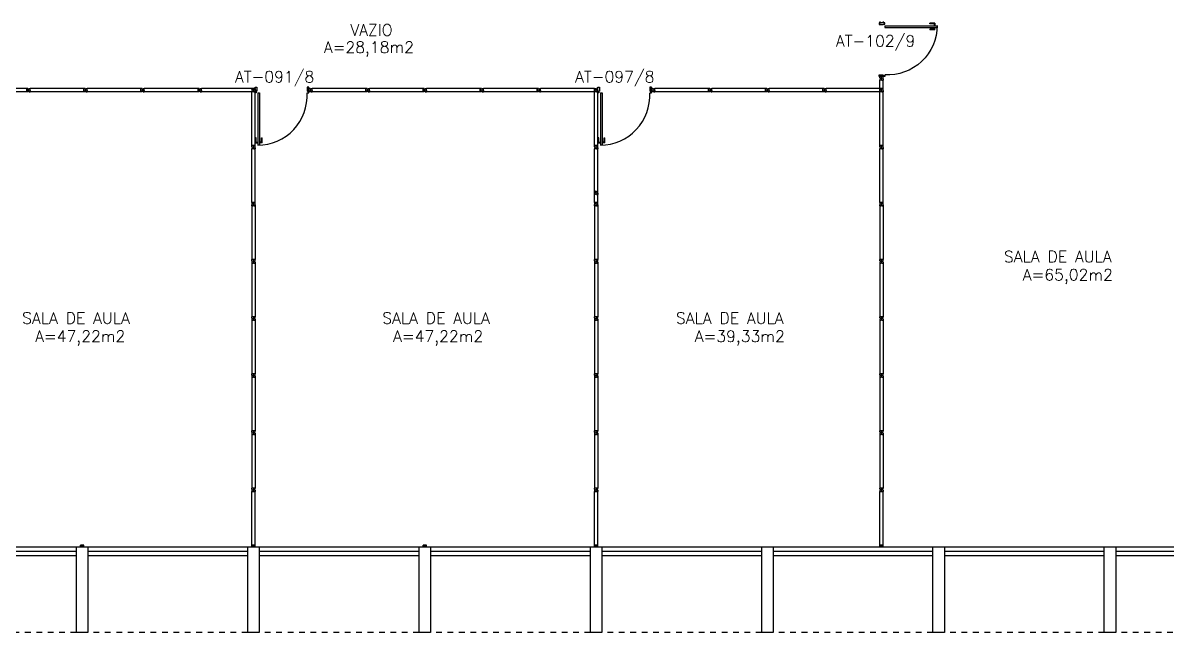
# Model space of a CAD drawing. Extents: x -250 to -5, y 354 to 449.
# Drawn here: x -150.63 to -130.6, y 365.25 to 376.07 of the extents above; entities that cross this region are included whole.
import ezdxf
from ezdxf.enums import TextEntityAlignment as Align

# ---------------------------------------------------------------- set-up
doc = ezdxf.new("R2010")
doc.units = 0
doc.header["$LTSCALE"] = 0.02
doc.header["$MEASUREMENT"] = 0
doc.header["$PDMODE"] = 98
doc.linetypes.add('HIDDEN2', pattern=[0.1875, 0.125, -0.0625])
doc.layers.get('0').update_dxf_attribs({"linetype": 'CONTINUOUS'})
doc.layers.get('DEFPOINTS').update_dxf_attribs({"linetype": 'CONTINUOUS'})
for name, color, linetype in [('DIV', 2, 'CONTINUOUS'), ('ESQ', 2, 'CONTINUOUS'), ('ESTR', 3, 'CONTINUOUS'), ('PROJ', 1, 'HIDDEN2'), ('TEXTO', 2, 'CONTINUOUS'), ('TEXTO-CENTRO-CUSTO', 2, 'CONTINUOUS'), ('TEXTO-ENDEREÇO', 2, 'CONTINUOUS'), ('ÁREA', 2, 'CONTINUOUS')]:
    doc.layers.add(name, color=color, linetype=linetype)
doc.styles.add('1', font='romans.shx')
doc.styles.get("Standard").update_dxf_attribs({"font": 'romans.shx'})
doc.styles.add('UNB-100', font='simplex.shx', dxfattribs={"height": 0.2})
doc.styles.add('UNB-100-1', font='simplex.shx', dxfattribs={"height": 0.2})
doc.dimstyles.new('1-600', dxfattribs={"dimtxt": 1.1, "dimasz": 2.5, "dimexe": 2, "dimexo": 4, "dimgap": 0.2, "dimtad": 1, "dimdec": 0, "dimzin": 4, "dimdsep": 46, "dimlunit": 6, "dimtxsty": '1', "dimblk1": 'NONE', "dimblk2": 'NONE', "dimsah": 1, "dimcen": 0, "dimclrd": 2, "dimclre": 2, "dimclrt": 2, "dimadec": 0, "dimazin": 0, "dimtfac": 1, "dimtdec": 0, "dimtmove": 2, "dimatfit": 3, "dimldrblk": 'NONE', "dimfxl": 0, "dimtolj": 1, "dimtzin": 0, "dimarcsym": 0})

# ---------------------------------------------------------------- blocks, each defined once
blk = doc.blocks.new('MTINI-TTS')
for p, q in [((-0.03, 0.008), (-0.03, 0.03)), ((0.03, 0.03), (-0.03, 0.03)), ((-0.03, 0.008), (-0.02, 0.008)), ((-0.009, 0.03), (-0.027, 0.03)), ((-0.02, 0.008), (-0.02, 0)), ((-0.001, 0), (-0.02, 0)), ((-0.006, 0.02), (-0.006, 0.03)), ((-0.006, 0.023), (-0.006, 0.027)), ((-0.006, 0.02), (0.006, 0.02)), ((0.005, 0.03), (-0.005, 0.03)), ((0.005, 0), (-0.005, 0)), ((0.004, 0.02), (-0.004, 0.02)), ((0.02, 0), (-0.001, 0)), ((0, -0.005), (0, 0.005)), ((0.006, 0.02), (0.006, 0.03)), ((0.006, 0.023), (0.006, 0.027)), ((0.009, 0.03), (0.027, 0.03)), ((0.03, 0.008), (0.02, 0.008)), ((0.02, 0), (0.02, 0.008)), ((0.03, 0.008), (0.03, 0.03))]:
    blk.add_line(p, q)
blk = doc.blocks.new('DIVMT-TTS')
for p, q in [((-0.03, 0.03), (-0.03, 0.006)), ((-0.008, 0.03), (-0.03, 0.03)), ((-0.0185, 0.006), (-0.03, 0.006)), ((-0.0185, -0.006), (-0.0185, 0.006)), ((-0.008, 0.03), (-0.008, 0.02)), ((-0.008, 0.02), (0.008, 0.02)), ((-0.0051, 0), (0.0051, 0)), ((0.0051, 0), (-0.0051, 0)), ((-0.0051, 0), (0.0051, 0)), ((0, -0.0051), (0, 0.0051)), ((0, 0.0051), (0, -0.0051)), ((0.008, 0.03), (0.008, 0.02)), ((0.008, 0.03), (0.03, 0.03)), ((0.0205, 0.006), (0.03, 0.006)), ((0.0205, -0.006), (0.0205, 0.006)), ((0.0205, 0.006), (0.0205, -0.006)), ((0.0205, 0.006), (0.03, 0.006)), ((0.97, 0.03), (0.03, 0.03)), ((0.03, 0.006), (0.03, 0.03)), ((0.03, -0.03), (0.03, 0.03)), ((0.03, -0.005), (0.03, 0.005)), ((0.97, -0.03), (0.97, 0.03)), ((0.97, 0.03), (0.97, 0.009)), ((0.97, 0.009), (0.97, 0.027)), ((0.9795, 0.006), (0.97, 0.006)), ((0.97, -0.005), (0.97, 0.005)), ((0.9795, 0.006), (0.9795, -0.006)), ((1.0051, 0), (0.9949, 0)), ((1, 0.0051), (1, -0.0051)), ((-0.0185, -0.006), (-0.03, -0.006)), ((-0.03, -0.03), (-0.03, -0.006)), ((-0.008, -0.03), (-0.03, -0.03)), ((-0.008, -0.03), (-0.008, -0.02)), ((-0.008, -0.02), (0.008, -0.02)), ((0.008, -0.03), (0.008, -0.02)), ((0.008, -0.03), (0.03, -0.03)), ((0.0205, -0.006), (0.03, -0.006)), ((0.0205, -0.006), (0.03, -0.006)), ((0.03, -0.006), (0.03, -0.03)), ((0.97, -0.03), (0.03, -0.03)), ((0.9795, -0.006), (0.97, -0.006)), ((0.97, -0.009), (0.97, -0.027))]:
    blk.add_line(p, q)
blk = doc.blocks.new('DIV-TTS')
for p, q in [((-0.0051, 0), (0.0051, 0)), ((0, -0.0051), (0, 0.0051)), ((0.0205, 0.006), (0.03, 0.006)), ((0.0205, -0.006), (0.0205, 0.006)), ((0.03, 0.03), (0.97, 0.03)), ((0.03, 0.03), (0.03, -0.03)), ((0.03, 0.009), (0.03, 0.027)), ((0.03, 0.005), (0.03, -0.005)), ((0.97, 0.03), (0.97, -0.03)), ((0.9795, 0.006), (0.97, 0.006)), ((0.97, 0.005), (0.97, -0.005)), ((0.9795, -0.006), (0.9795, 0.006)), ((1.0051, 0), (0.9949, 0)), ((0.9949, 0), (1.0051, 0)), ((1, -0.0051), (1, 0.0051)), ((0.0205, -0.006), (0.03, -0.006)), ((0.03, -0.03), (0.03, -0.009)), ((0.03, -0.009), (0.03, -0.027)), ((0.03, -0.03), (0.97, -0.03)), ((0.9795, -0.006), (0.97, -0.006))]:
    blk.add_line(p, q)
blk = doc.blocks.new('MTT-TTS')
for p, q in [((-0.008, 0.03), (-0.03, 0.03)), ((-0.03, 0.03), (-0.03, 0.006)), ((-0.0185, 0.006), (-0.03, 0.006)), ((-0.0185, -0.006), (-0.0185, 0.006)), ((-0.008, 0.03), (-0.008, 0.02)), ((-0.008, 0.02), (0.008, 0.02)), ((-0.0051, 0), (0.0051, 0)), ((0, -0.0051), (0, 0.0051)), ((0.008, 0.03), (0.03, 0.03)), ((0.008, 0.03), (0.008, 0.02)), ((0.0205, -0.006), (0.0205, 0.006)), ((0.0205, 0.006), (0.03, 0.006)), ((0.03, 0.006), (0.03, 0.03)), ((-0.03, -0.03), (-0.03, -0.006)), ((-0.0185, -0.006), (-0.03, -0.006)), ((-0.008, -0.03), (-0.03, -0.03)), ((-0.008, -0.02), (0.008, -0.02)), ((-0.008, -0.03), (-0.008, -0.02)), ((0.008, -0.03), (0.008, -0.02)), ((0.008, -0.03), (0.03, -0.03)), ((0.0205, -0.006), (0.03, -0.006)), ((0.03, -0.006), (0.03, -0.03))]:
    blk.add_line(p, q)
blk = doc.blocks.new('*D53')
at = {"color": 2, "linetype": 'ByBlock', "transparency": 16777216}
for p, q in [((-187.088, 351.649), (-187.088, 347.149)), ((-46.088, 351.649), (-46.088, 347.149)), ((-187.088, 349.149), (-46.088, 349.149))]:
    blk.add_line(p, q, dxfattribs=at)
at = {"layer": 'DEFPOINTS', "color": 0, "linetype": 'ByBlock', "transparency": 16777216}
for p in [(-187.088, 355.649), (-46.088, 355.649), (-46.088, 349.149)]:
    blk.add_point(p, dxfattribs=at)
at = {"color": 2, "linetype": 'ByBlock', "transparency": 16777216, "insert": (-116.588, 350.082), "char_height": 1.1, "attachment_point": 5, "style": '1'}
blk.add_mtext('\\A1;Biologia', dxfattribs=at)
blk = doc.blocks.new('_NONE')
at = {"color": 0, "linetype": 'ByBlock'}
blk.add_circle((0, 0), 0.25, dxfattribs=at)
blk = doc.blocks.new('PDV2D-TTS')
at = {"layer": 'DIV'}
for p, q in [((0.03, 0.05), (0.06, 0.05)), ((0.03, 0.035), (0.03, 0.05)), ((0.03, -0.035), (0.03, 0.035)), ((0.06, 0.05), (0.06, -0.02)), ((0.941, 0.05), (0.941, -0.02)), ((0.971, 0.05), (0.941, 0.05)), ((0.971, 0.035), (0.971, 0.05)), ((0.971, -0.035), (0.971, 0.035)), ((0.03, -0.05), (0.03, -0.035)), ((0.05, -0.05), (0.03, -0.05)), ((0.05, -0.02), (0.06, -0.02)), ((0.05, -0.02), (0.05, -0.05)), ((0.079, -0.05), (0.109, -0.05)), ((0.079, -0.05), (0.079, -0.965)), ((0.109, -0.05), (0.109, -0.965)), ((0.951, -0.02), (0.941, -0.02)), ((0.951, -0.02), (0.951, -0.05)), ((0.951, -0.05), (0.971, -0.05)), ((0.971, -0.05), (0.971, -0.035)), ((0.109, -0.965), (0.079, -0.965))]:
    blk.add_line(p, q, dxfattribs=at)
at = {"layer": 'DIV', "color": 1}
for p, q in [((0.036, -0.925), (0.036, -0.835)), ((0.046, -0.835), (0.036, -0.835)), ((0.036, -0.925), (0.076, -0.925)), ((0.046, -0.915), (0.046, -0.835)), ((0.046, -0.915), (0.076, -0.915)), ((0.141, -0.915), (0.111, -0.915)), ((0.151, -0.925), (0.111, -0.925)), ((0.141, -0.915), (0.141, -0.835)), ((0.141, -0.835), (0.151, -0.835)), ((0.151, -0.925), (0.151, -0.835))]:
    blk.add_line(p, q, dxfattribs=at)
blk.add_arc((0.076, -0.1), 0.865, 270, 3.3214, dxfattribs=at)

msp = doc.modelspace()

# ---------------------------------------------------------------- linework, layer by layer
at = {"layer": 'DIV'}
for p, q in [((-135.626, 376.096), (-135.626, 376.074)), ((-135.602, 376.085), (-135.602, 376.074)), ((-135.59, 376.085), (-135.59, 376.074)), ((-135.566, 376.096), (-135.566, 376.074)), ((-135.626, 376.074), (-135.602, 376.074)), ((-135.566, 376.074), (-135.59, 376.074)), ((-135.626, 375.132), (-135.602, 375.132)), ((-135.626, 375.11), (-135.626, 375.132)), ((-135.626, 375.11), (-135.616, 375.11)), ((-135.626, 375.094), (-135.616, 375.094)), ((-135.626, 375.094), (-135.626, 375.072)), ((-135.616, 375.11), (-135.616, 375.094)), ((-135.602, 375.121), (-135.602, 375.132)), ((-135.59, 375.121), (-135.602, 375.121)), ((-135.602, 375.082), (-135.602, 375.072)), ((-135.59, 375.082), (-135.602, 375.082)), ((-135.602, 375.082), (-135.59, 375.082)), ((-135.602, 375.082), (-135.602, 375.072)), ((-135.591, 375.102), (-135.601, 375.102)), ((-135.601, 375.102), (-135.591, 375.102)), ((-135.596, 375.107), (-135.596, 375.097)), ((-135.596, 375.097), (-135.596, 375.107)), ((-135.596, 375.107), (-135.596, 375.097)), ((-135.59, 375.121), (-135.59, 375.132)), ((-135.566, 375.132), (-135.59, 375.132)), ((-135.59, 375.082), (-135.59, 375.072)), ((-135.59, 375.082), (-135.59, 375.072)), ((-135.566, 375.11), (-135.576, 375.11)), ((-135.576, 375.11), (-135.576, 375.094)), ((-135.566, 375.094), (-135.576, 375.094)), ((-135.566, 375.11), (-135.566, 375.132)), ((-135.566, 375.094), (-135.566, 375.072)), ((-135.626, 374.927), (-135.626, 375.072)), ((-135.602, 375.072), (-135.626, 375.072)), ((-135.566, 375.072), (-135.626, 375.072)), ((-135.566, 374.927), (-135.626, 374.927)), ((-135.626, 374.927), (-135.605, 374.927)), ((-135.605, 374.927), (-135.623, 374.927)), ((-135.602, 374.918), (-135.602, 374.927)), ((-135.602, 374.918), (-135.59, 374.918)), ((-135.591, 375.072), (-135.601, 375.072)), ((-135.591, 374.927), (-135.601, 374.927)), ((-135.601, 374.897), (-135.591, 374.897)), ((-135.596, 374.892), (-135.596, 374.902)), ((-135.59, 375.072), (-135.566, 375.072)), ((-135.59, 374.918), (-135.59, 374.927)), ((-135.587, 374.927), (-135.569, 374.927)), ((-135.566, 374.927), (-135.566, 375.072))]:
    msp.add_line(p, q, dxfattribs=at)
at = {"layer": 'ESQ', "color": 1}
for p, q in [((-152.496, 366.897), (-149.696, 366.897)), ((-149.496, 366.897), (-146.696, 366.897)), ((-146.496, 366.897), (-143.696, 366.897)), ((-143.496, 366.897), (-140.696, 366.897)), ((-140.496, 366.897), (-137.696, 366.897)), ((-137.496, 366.897), (-134.696, 366.897)), ((-134.496, 366.897), (-131.696, 366.897)), ((-131.496, 366.897), (-128.696, 366.897)), ((-152.496, 366.822), (-149.696, 366.822)), ((-152.496, 366.747), (-149.696, 366.747)), ((-149.496, 366.822), (-146.696, 366.822)), ((-149.496, 366.747), (-146.696, 366.747)), ((-146.496, 366.822), (-143.696, 366.822)), ((-146.496, 366.747), (-143.696, 366.747)), ((-143.496, 366.822), (-140.696, 366.822)), ((-143.496, 366.747), (-140.696, 366.747)), ((-140.496, 366.822), (-137.696, 366.822)), ((-140.496, 366.747), (-137.696, 366.747)), ((-137.496, 366.822), (-134.696, 366.822)), ((-137.496, 366.747), (-134.696, 366.747)), ((-134.496, 366.822), (-131.696, 366.822)), ((-134.496, 366.747), (-131.696, 366.747)), ((-131.496, 366.822), (-128.696, 366.822)), ((-131.496, 366.747), (-128.696, 366.747))]:
    msp.add_line(p, q, dxfattribs=at)
at = {"layer": 'ESTR'}
for points in [[(-149.496, 366.897), (-149.496, 365.397), (-149.696, 365.397), (-149.696, 366.897)], [(-146.496, 366.897), (-146.496, 365.397), (-146.696, 365.397), (-146.696, 366.897)], [(-143.496, 366.897), (-143.496, 365.397), (-143.696, 365.397), (-143.696, 366.897)], [(-140.496, 366.897), (-140.496, 365.397), (-140.696, 365.397), (-140.696, 366.897)], [(-137.496, 366.897), (-137.496, 365.397), (-137.696, 365.397), (-137.696, 366.897)], [(-134.496, 366.897), (-134.496, 365.397), (-134.696, 365.397), (-134.696, 366.897)], [(-131.496, 366.897), (-131.496, 365.397), (-131.696, 365.397), (-131.696, 366.897)]]:
    msp.add_lwpolyline(points, close=True, dxfattribs=at)
at = {"layer": 'PROJ'}
for p, q in [((-149.696, 365.397), (-152.496, 365.397)), ((-146.696, 365.397), (-149.496, 365.397)), ((-143.696, 365.397), (-146.496, 365.397)), ((-140.696, 365.397), (-143.496, 365.397)), ((-137.696, 365.397), (-140.496, 365.397)), ((-134.696, 365.397), (-137.496, 365.397)), ((-131.696, 365.397), (-134.496, 365.397)), ((-128.696, 365.397), (-131.496, 365.397))]:
    msp.add_line(p, q, dxfattribs=at)

# ---------------------------------------------------------------- block references
at = {"layer": 'DIV', "xscale": -1, "rotation": 90}
for name, p in [('PDV2D-TTS', (-135.589, 376.103)), ('DIVMT-TTS', (-146.596, 374.897)), ('DIVMT-TTS', (-140.596, 374.897)), ('DIVMT-TTS', (-135.596, 374.897)), ('DIVMT-TTS', (-146.596, 373.897)), ('DIVMT-TTS', (-140.596, 373.897)), ('DIVMT-TTS', (-135.596, 373.897))]:
    msp.add_blockref(name, p, dxfattribs=at)
at = {"layer": 'DIV'}
for name, p in [('DIVMT-TTS', (-151.536, 374.897)), ('DIVMT-TTS', (-150.536, 374.897)), ('DIVMT-TTS', (-149.536, 374.897)), ('DIVMT-TTS', (-148.536, 374.897)), ('DIVMT-TTS', (-147.536, 374.897)), ('PDV2D-TTS', (-146.596, 374.897)), ('DIVMT-TTS', (-145.596, 374.897)), ('DIVMT-TTS', (-144.596, 374.897)), ('DIVMT-TTS', (-143.596, 374.897)), ('DIVMT-TTS', (-142.596, 374.897)), ('DIVMT-TTS', (-141.596, 374.897)), ('PDV2D-TTS', (-140.596, 374.897)), ('DIVMT-TTS', (-139.596, 374.897)), ('DIVMT-TTS', (-138.596, 374.897)), ('DIVMT-TTS', (-137.596, 374.897)), ('DIVMT-TTS', (-136.596, 374.897)), ('MTT-TTS', (-140.596, 373.097)), ('MTT-TTS', (-146.596, 372.897)), ('MTT-TTS', (-140.596, 372.897)), ('MTT-TTS', (-135.596, 372.897)), ('MTINI-TTS', (-149.596, 366.897)), ('MTINI-TTS', (-146.596, 366.897)), ('MTINI-TTS', (-143.596, 366.897)), ('MTINI-TTS', (-140.596, 366.897)), ('MTINI-TTS', (-135.596, 366.897))]:
    msp.add_blockref(name, p, dxfattribs=at)
for name, p, rotation in [('DIVMT-TTS', (-146.596, 371.897), 90), ('DIVMT-TTS', (-140.596, 371.897), 90), ('DIVMT-TTS', (-135.596, 371.897), 90), ('DIVMT-TTS', (-146.596, 370.897), 90), ('DIVMT-TTS', (-140.596, 370.897), 90), ('DIVMT-TTS', (-135.596, 370.897), 90), ('DIVMT-TTS', (-146.596, 369.897), 90), ('DIVMT-TTS', (-140.596, 369.897), 90), ('DIVMT-TTS', (-135.596, 369.897), 90), ('DIVMT-TTS', (-146.596, 368.897), 90), ('DIVMT-TTS', (-140.596, 368.897), 90), ('DIVMT-TTS', (-135.596, 368.897), 90), ('DIVMT-TTS', (-146.596, 367.897), 90.00000000000001), ('DIVMT-TTS', (-140.596, 367.897), 90), ('DIVMT-TTS', (-135.596, 367.897), 90), ('DIV-TTS', (-146.596, 366.897), 90.00000000000001), ('DIV-TTS', (-140.596, 366.897), 90), ('DIV-TTS', (-135.596, 366.897), 90)]:
    msp.add_blockref(name, p, dxfattribs=dict(at, rotation=rotation))

# ---------------------------------------------------------------- texts
at = {"layer": 'TEXTO'}
for s, p in [('VAZIO', (-144.898, 375.849)), ('SALA DE AULA', (-133.453, 371.88)), ('SALA DE AULA', (-150.645, 370.803)), ('SALA DE AULA', (-144.34, 370.803)), ('SALA DE AULA', (-139.197, 370.803))]:
    msp.add_text(s, height=0.2, dxfattribs=at).set_placement(p)
at = {"layer": 'TEXTO-ENDEREÇO', "style": 'UNB-100-1'}
for s, p in [('AT-102/9', (-136.396, 375.658)), ('AT-091/8', (-146.919, 375.03)), ('AT-097/8', (-140.962, 375.03))]:
    msp.add_text(s, height=0.2, dxfattribs=at).set_placement(p)
at = {"layer": 'ÁREA', "style": 'UNB-100'}
for s, p in [('A=28,18m2', (-144.573, 375.547)), ('A=65,02m2', (-132.335, 371.562)), ('A=47,22m2', (-149.628, 370.485)), ('A=47,22m2', (-143.361, 370.485)), ('A=39,33m2', (-138.079, 370.485))]:
    msp.add_text(s, height=0.2, dxfattribs=at).set_placement(p, align=Align.CENTER)

# ---------------------------------------------------------------- dimensions: what is measured, and where the dimension line sits
at = {"layer": 'TEXTO-CENTRO-CUSTO'}
dim = msp.add_aligned_dim(p1=(-197.696, 365.397), p2=(-56.696, 365.397), distance=-6.5, text='Biologia', dimstyle='1-600', dxfattribs=at)
dim.commit()
dim.dimension.update_dxf_attribs({"geometry": '*D53', "text_midpoint": (-127.196, 359.831), "insert": (-10.608, 9.749)})

doc.saveas('drawing.dxf')
